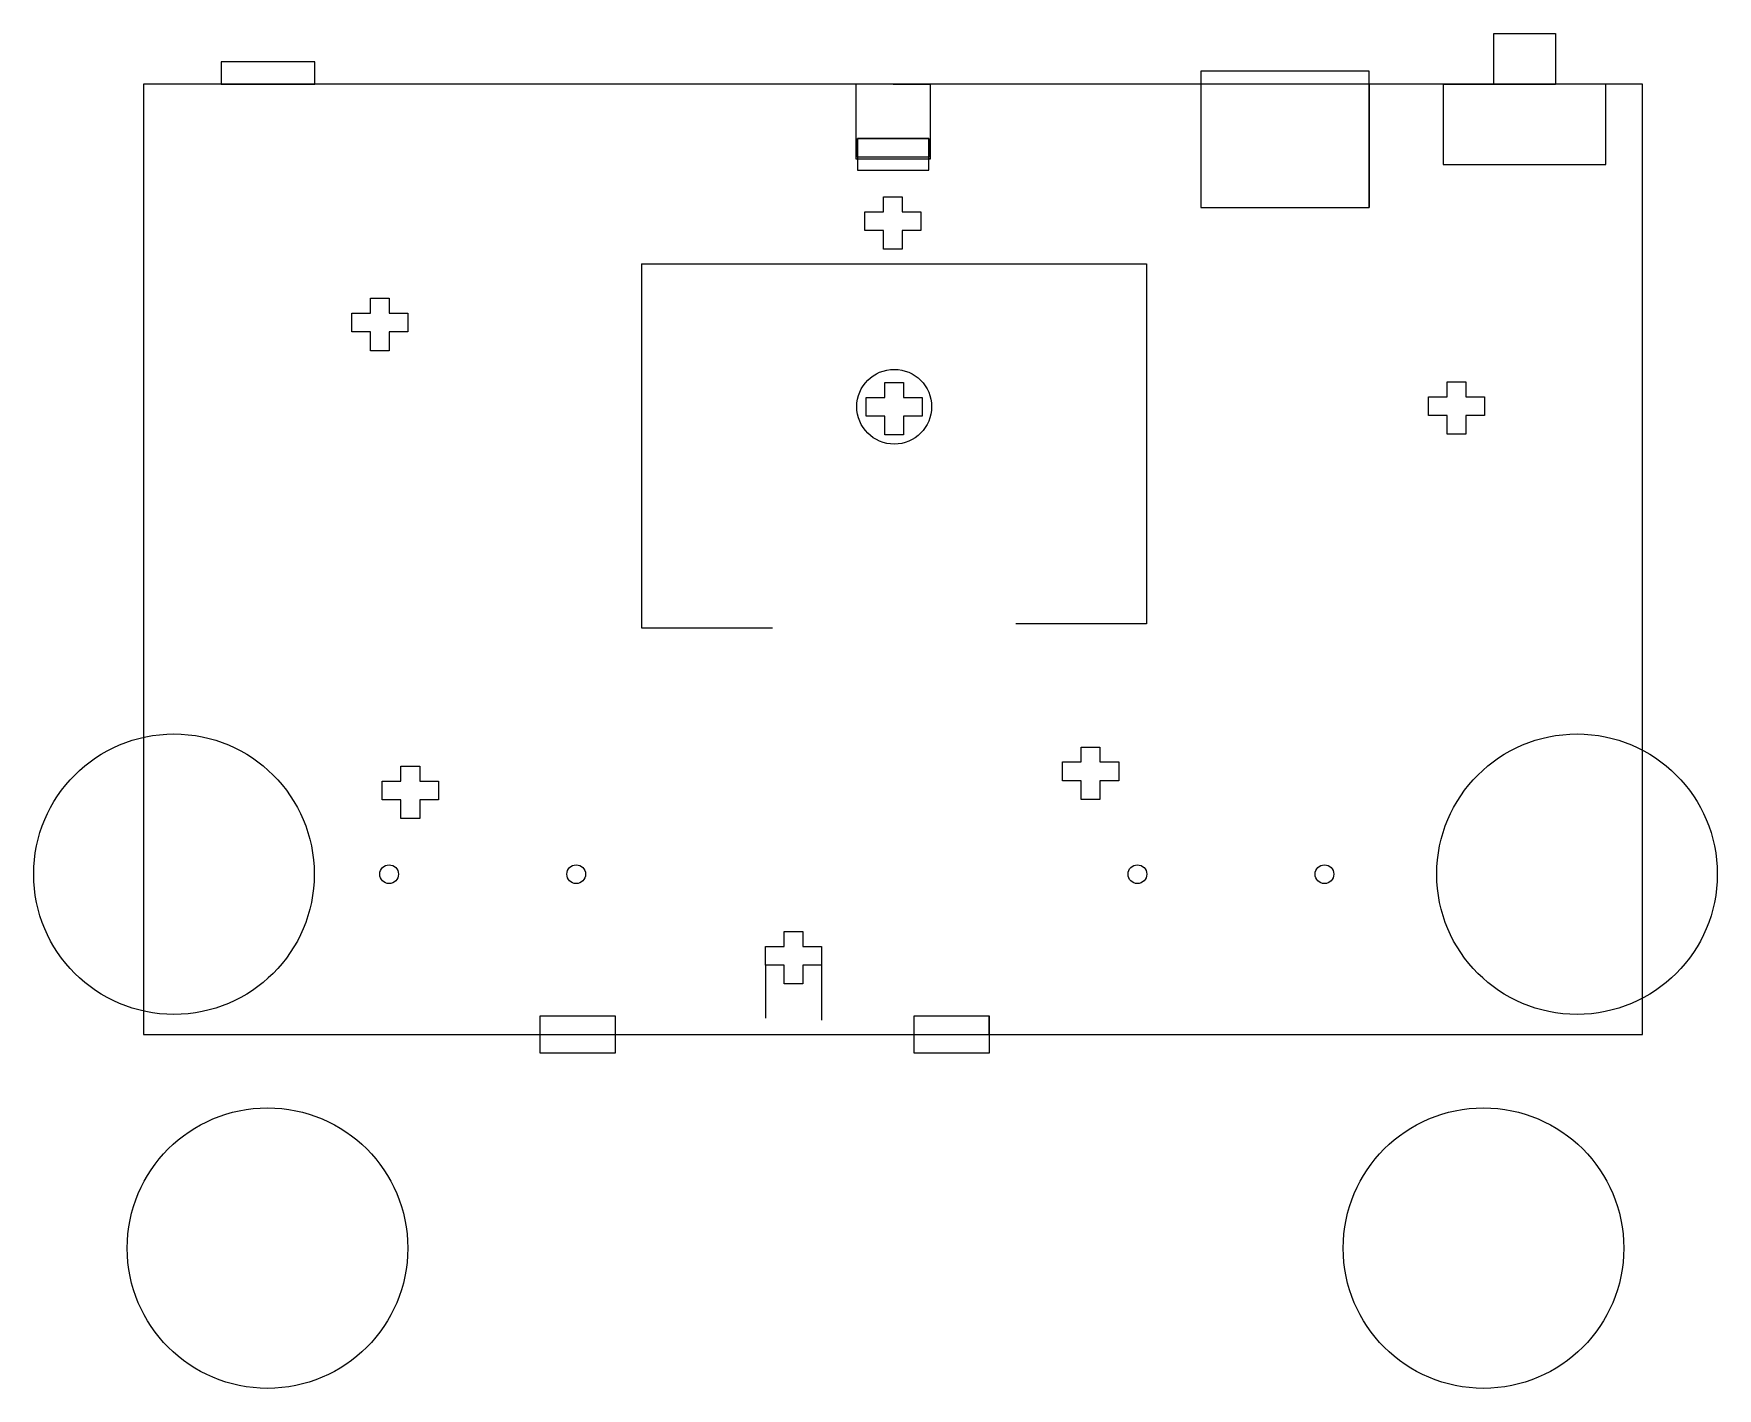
# Model space of a CAD drawing. Header units: millimetres. Extents: x -46 to 44, y -32.5 to 40.
import ezdxf

# ---------------------------------------------------------------- set-up
doc = ezdxf.new("R2010")
doc.units = ezdxf.units.MM
doc.layers.get('0').update_dxf_attribs({"linetype": 'CONTINUOUS'})

msp = doc.modelspace()

# ---------------------------------------------------------------- linework, layer by layer
for p, q in [((32.045, 37.255), (32.045, 39.955)), ((32.045, 39.955), (35.345, 39.955)), ((35.345, 39.955), (35.345, 37.255)), ((-0.057, 37.255), (-2.057, 37.255)), ((1.943, 37.255), (-2.057, 37.255)), ((-2.057, 37.255), (-2.057, 33.255)), ((-0.057, 37.255), (1.943, 37.255)), ((1.943, 33.255), (1.943, 37.255)), ((25.385, 37.255), (25.385, 30.655)), ((38.045, 37.255), (29.345, 37.255)), ((29.345, 37.255), (29.345, 32.955)), ((29.345, 37.255), (35.345, 37.255)), ((38.045, 37.255), (32.045, 37.255)), ((35.345, 37.255), (32.045, 37.255)), ((38.045, 32.955), (38.045, 37.255)), ((-1.957, 33.355), (-1.957, 34.355)), ((-1.957, 34.355), (1.843, 34.355)), ((1.843, 34.355), (-1.957, 34.355)), ((-1.957, 34.355), (-1.957, 32.655)), ((1.843, 34.355), (1.843, 33.355)), ((1.843, 32.655), (1.843, 34.355)), ((1.843, 33.355), (-1.957, 33.355)), ((1.843, 33.255), (1.843, 33.355)), ((-2.057, 33.255), (1.943, 33.255)), ((-2.057, 33.255), (-1.957, 33.255)), ((-1.957, 32.655), (1.843, 32.655)), ((1.943, 33.255), (1.843, 33.255)), ((29.345, 32.955), (38.045, 32.955)), ((-13.505, 27.65), (13.495, 27.65)), ((-13.505, 27.65), (-13.505, 8.177)), ((13.495, 27.65), (13.495, 8.39)), ((-13.505, 8.177), (-6.505, 8.177)), ((13.495, 8.39), (6.495, 8.39)), ((-6.884, -9.871), (-6.884, -12.702)), ((-3.884, -9.871), (-3.884, -12.809)), ((5.075, -13.573), (5.075, -12.573))]:
    msp.add_line(p, q)
for points in [[(-35.978, 37.255), (-30.978, 37.255), (-30.978, 38.455), (-35.978, 38.455)], [(16.385, 30.655), (25.385, 30.655), (25.385, 37.955), (16.385, 37.955)], [(40.009, 37.255), (-40.123, 37.255), (-40.123, -13.573), (40.009, -13.573)], [(-0.578, 30.426), (-0.578, 31.226), (-0.078, 31.226), (0.422, 31.226), (0.422, 30.426), (1.422, 30.426), (1.422, 29.426), (0.422, 29.426), (0.422, 28.426), (-0.578, 28.426), (-0.578, 29.426), (-1.578, 29.426), (-1.578, 30.426)], [(-28, 25), (-28, 25.8), (-27.5, 25.8), (-27, 25.8), (-27, 25), (-26, 25), (-26, 24), (-27, 24), (-27, 23), (-28, 23), (-28, 24), (-29, 24), (-29, 25)], [(-0.5, 21.3), (0, 21.3), (0.5, 21.3), (0.5, 20.5), (1.5, 20.5), (1.5, 19.5), (0.5, 19.5), (0.5, 18.5), (-0.5, 18.5), (-0.5, 19.5), (-1.5, 19.5), (-1.5, 20.5), (-0.5, 20.5)], [(30.552, 21.332), (30.552, 20.532), (31.552, 20.532), (31.552, 19.532), (30.552, 19.532), (30.552, 18.532), (29.552, 18.532), (29.552, 19.532), (28.552, 19.532), (28.552, 20.532), (29.552, 20.532), (29.552, 21.332), (30.052, 21.332)], [(29.552, 20.532), (29.552, 21.332), (30.052, 21.332), (30.552, 21.332), (30.552, 20.532), (31.552, 20.532), (31.552, 19.532), (30.552, 19.532), (30.552, 18.532), (29.552, 18.532), (29.552, 19.532), (28.552, 19.532), (28.552, 20.532)], [(29.552, 20.532), (29.552, 21.332), (30.052, 21.332), (30.552, 21.332), (30.552, 20.532), (31.552, 20.532), (31.552, 19.532), (30.552, 19.532), (30.552, 18.532), (29.552, 18.532), (29.552, 19.532), (28.552, 19.532), (28.552, 20.532)], [(10, 1), (10, 1.8), (10.5, 1.8), (11, 1.8), (11, 1), (12, 1), (12, 0), (11, 0), (11, -1), (10, -1), (10, 0), (9, 0), (9, 1)], [(-26.366, -0.025), (-26.366, 0.775), (-25.866, 0.775), (-25.366, 0.775), (-25.366, -0.025), (-24.366, -0.025), (-24.366, -1.025), (-25.366, -1.025), (-25.366, -2.025), (-26.366, -2.025), (-26.366, -1.025), (-27.366, -1.025), (-27.366, -0.025)], [(-5.884, -8.871), (-5.884, -8.071), (-5.384, -8.071), (-4.884, -8.071), (-4.884, -8.871), (-3.884, -8.871), (-3.884, -9.871), (-4.884, -9.871), (-4.884, -10.871), (-5.884, -10.871), (-5.884, -9.871), (-6.884, -9.871), (-6.884, -8.871)], [(-14.925, -14.573), (-18.925, -14.573), (-18.925, -12.573), (-14.925, -12.573)], [(1.075, -12.573), (5.075, -12.573), (5.075, -14.573), (1.075, -14.573)]]:
    msp.add_lwpolyline(points, close=True)
for centre, radius in [((0, 20), 2), ((-38.5, -5), 7.5), ((36.5, -5), 7.5), ((-27, -5), 0.5), ((-17, -5), 0.5), ((13, -5), 0.5), ((23, -5), 0.5), ((-33.5, -25), 7.5), ((31.5, -25), 7.5)]:
    msp.add_circle(centre, radius)

doc.saveas('drawing.dxf')
